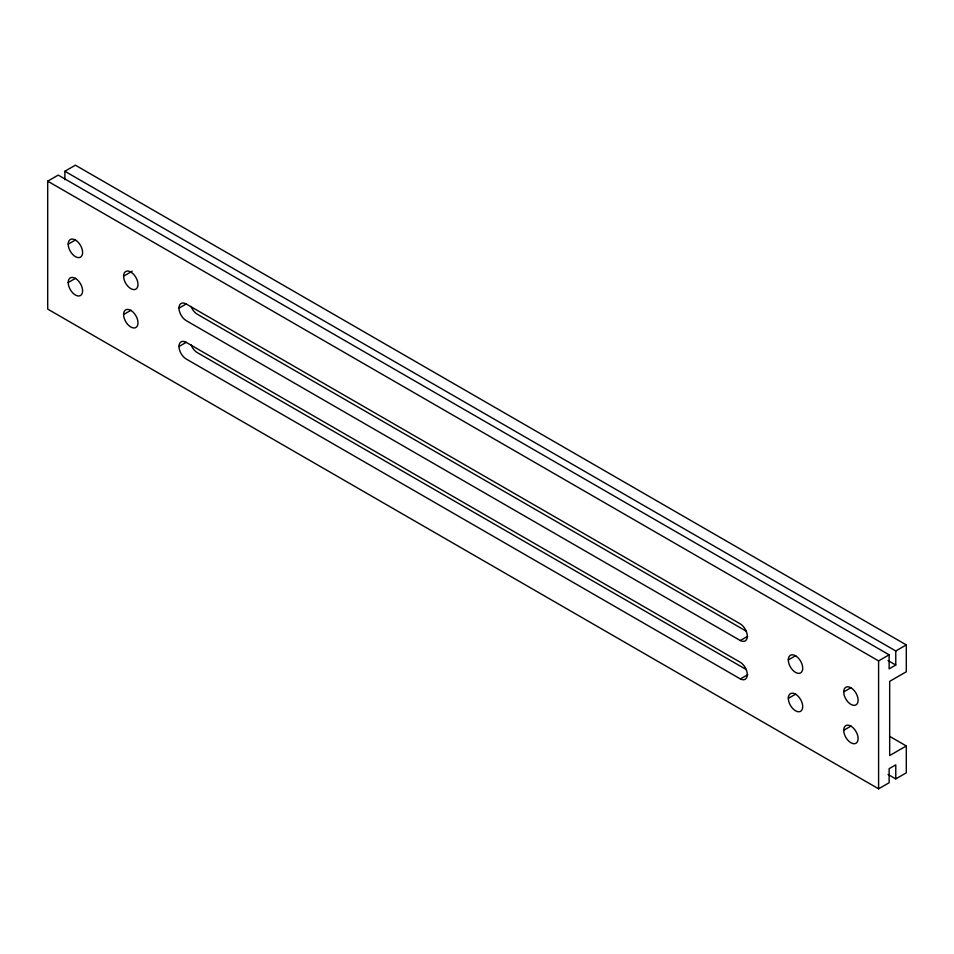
<?xml version="1.0" encoding="UTF-8"?>
<svg xmlns="http://www.w3.org/2000/svg" width="954" height="954" viewBox="0 0 954 954"><rect width="100%" height="100%" fill="white"/><g stroke="black" fill="none" stroke-linecap="round" stroke-linejoin="round"><path stroke-width="1.43" d="M888.031 774.433L895.77 778.905L895.77 764.834L889.128 768.674L889.128 782.745L878.598 788.815L47.7 309.096L47.7 181.177L58.23 175.095L889.128 654.814L889.128 668.885L895.77 665.045L895.77 650.974L64.872 171.255L64.872 179.698M64.872 171.255L75.402 165.185L906.3 644.904L906.3 671.759L889.677 681.359L889.677 755.556L906.3 745.956L906.3 772.823L895.77 778.905M68.199 244.176A10.184 5.879 60 0 1 79.003 243.21A10.184 5.879 60 0 1 79.003 257.616A10.184 5.879 60 0 1 68.199 244.176L75.581 239.907M68.199 282.551A10.184 5.879 60 0 1 79.003 281.585A10.184 5.879 60 0 1 79.003 295.99A10.184 5.879 60 0 1 68.199 282.551L75.581 278.294M123.591 276.159A10.184 5.879 60 0 1 134.395 275.193A10.184 5.879 60 0 1 134.395 289.599A10.184 5.879 60 0 1 123.591 276.159L132.201 271.186M123.591 314.534A10.184 5.879 60 0 1 134.395 313.568A10.184 5.879 60 0 1 134.395 327.973A10.184 5.879 60 0 1 123.591 314.534L130.972 310.277M178.982 308.142A10.184 5.879 60 0 1 186.185 303.98L739.946 623.689A10.184 5.879 60 0 1 747.316 636.068L747.113 638.107A10.184 5.879 60 0 1 740.292 640.528L186.185 320.616A10.184 5.879 60 0 1 178.982 308.142L186.364 303.873M178.982 346.517A10.184 5.879 60 0 1 186.185 342.355L739.839 662.016A10.184 5.879 60 0 1 747.316 674.323L747.137 676.386A10.184 5.879 60 0 1 740.399 678.95L186.185 358.99A10.184 5.879 60 0 1 178.982 346.517L186.364 342.247M740.292 640.528L747.686 636.258M740.399 678.95L747.781 674.693M788.314 659.929A10.184 5.879 60 0 1 799.118 658.964A10.184 5.879 60 0 1 799.118 673.369A10.184 5.879 60 0 1 788.314 659.929L795.696 655.672M788.374 698.34L795.755 694.083M47.7 181.177L878.598 660.895L889.128 654.814M895.77 650.974L906.3 644.904M843.706 691.912A10.184 5.879 60 0 1 854.51 690.946A10.184 5.879 60 0 1 854.51 705.352A10.184 5.879 60 0 1 843.706 691.912L851.087 687.643M843.706 730.287A10.184 5.879 60 0 1 854.51 729.321A10.184 5.879 60 0 1 854.51 743.726A10.184 5.879 60 0 1 843.706 730.287L851.087 726.03M888.031 660.573L895.77 665.045M746.219 631.154L197.263 314.212A10.184 5.879 60 0 1 191.027 306.461M889.522 736.273L906.3 745.956M746.314 669.577L197.263 352.598A10.184 5.879 60 0 1 191.027 344.835M878.598 660.895L878.598 788.815M788.409 697.028L788.35 699.163A10.184 5.879 60 0 0 795.29 710.647A10.184 5.879 60 0 0 802.624 707.916L802.684 705.781A10.184 5.879 60 0 0 795.731 694.285A10.184 5.879 60 0 0 788.409 697.028"/></g></svg>
